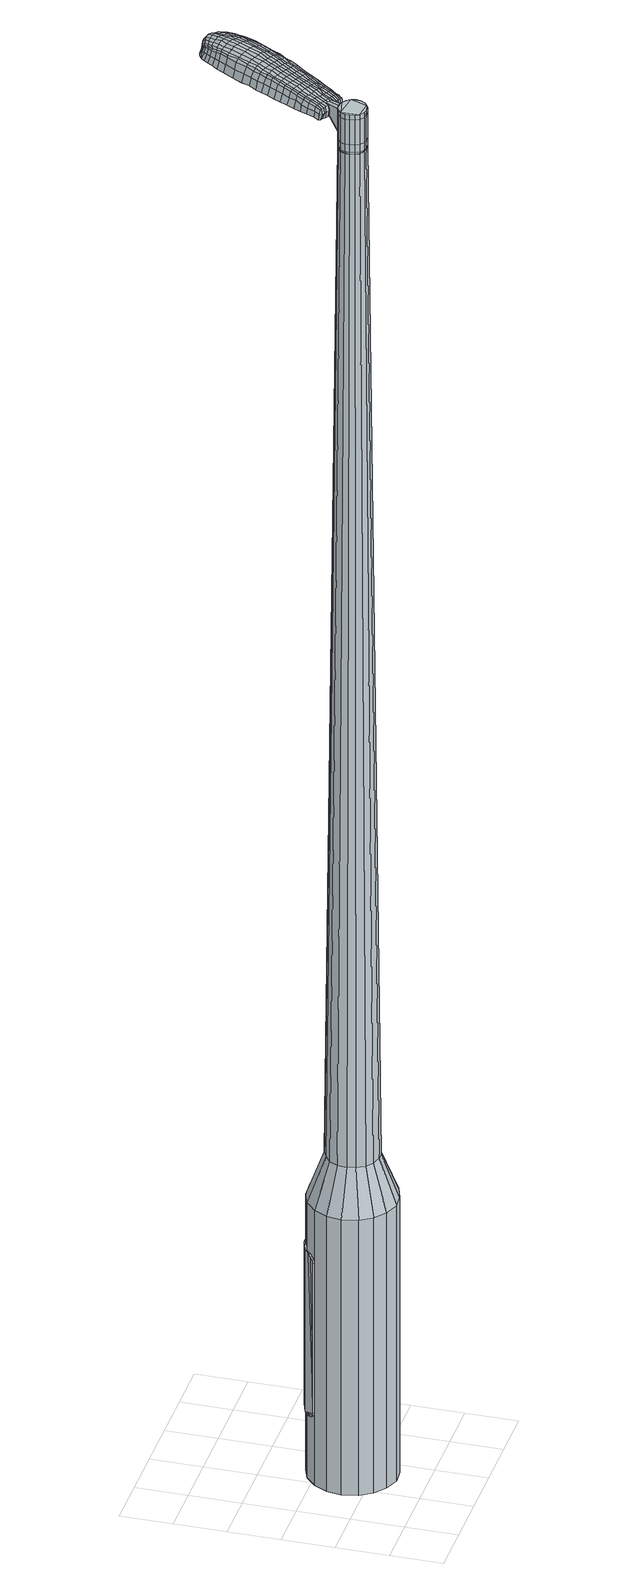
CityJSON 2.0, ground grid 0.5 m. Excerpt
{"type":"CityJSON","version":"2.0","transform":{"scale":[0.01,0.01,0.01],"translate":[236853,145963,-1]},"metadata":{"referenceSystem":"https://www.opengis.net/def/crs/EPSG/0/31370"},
"CityObjects":{
"object1":{"type":"GenericCityObject","attributes":{"cluster":559,"mean_distance_to_centroid":0.278,"new_centroid_x":236853.81,"new_centroid_y":145963.68,"mean_distance_to_camera":15.09,"H1":20.29,"H2":20.16,"Z_final":112.14,"cluster2":-1,"proj_x":236858.31,"proj_y":145966.07,"id_line":84693,"bearing_l":152.01,"distance":5.1,"orientation":"right","G_obj":62.01},"geometry":[{"type":"MultiSurface","lod":"2","boundaries":[[[0,1,2,3]],[[1,4,5,2]],[[4,6,7,5]],[[6,8,9,7]],[[8,10,11,9]],[[10,12,13,11]],[[12,14,15,13]],[[14,16,17,15]],[[16,18,19,17]],[[18,20,21,19]],[[20,22,23,21]],[[22,24,25,23]],[[24,26,27,25]],[[26,28,29,27]],[[28,30,31,29]],[[30,32,33,31]],[[32,34,35,33]],[[34,0,3,35]],[[36,37,38,39]],[[38,40,41,42]],[[41,43,42]],[[42,44,45,46]],[[45,47,46]],[[46,48,49,50]],[[49,51,50]],[[42,46,50,38]],[[50,52,39,38]],[[53,36,39]],[[2,5,7,35]],[[7,9,11,15]],[[11,13,15]],[[15,17,19,23]],[[19,21,23]],[[23,25,27,31]],[[27,29,31]],[[15,23,31,7]],[[31,33,35,7]],[[3,2,35]],[[1,0,54,55]],[[0,34,56,54]],[[34,32,57,56]],[[32,30,58,57]],[[30,28,59,58]],[[28,26,60,59]],[[26,24,61,60]],[[24,22,62,61]],[[22,20,63,62]],[[20,18,64,63]],[[18,16,65,64]],[[16,14,66,65]],[[14,12,67,66]],[[12,10,68,67]],[[10,8,69,68]],[[8,6,70,69]],[[6,4,71,70]],[[4,1,55,71]],[[55,54,72,73]],[[54,56,74,72]],[[56,57,75,74]],[[57,58,76,75]],[[58,59,77,76]],[[59,60,78,77]],[[60,61,79,78]],[[61,62,80,79]],[[62,63,81,80]],[[63,64,82,81]],[[64,65,83,82]],[[65,66,84,83]],[[66,67,85,84]],[[67,68,86,85]],[[68,69,87,86]],[[69,70,88,87]],[[70,71,89,88]],[[71,55,73,89]],[[90,91,92,73]],[[74,93,91,90]],[[75,94,93,74]],[[76,95,94,75]],[[96,97,95,76]],[[98,99,97,96]],[[79,100,99,98]],[[80,101,100,79]],[[102,103,101,80]],[[104,105,103,102]],[[83,106,105,104]],[[84,107,106,83]],[[85,108,107,84]],[[109,110,108,85]],[[111,112,110,109]],[[113,114,112,111]],[[115,116,114,113]],[[73,92,116,115]],[[117,118,119,120]],[[121,117,120,122]],[[123,121,122,124]],[[125,123,124,126]],[[127,125,126,128]],[[129,127,128,130]],[[131,129,130,132]],[[133,131,132,134]],[[135,133,134,136]],[[137,135,136,138]],[[139,137,138,140]],[[141,139,140,142]],[[143,141,142,144]],[[145,143,144,146]],[[147,145,146,148]],[[149,147,148,150]],[[72,90,73]],[[72,74,90]],[[77,96,76]],[[77,78,98,96]],[[78,79,98]],[[81,102,80]],[[81,82,104,102]],[[82,83,104]],[[86,109,85]],[[86,87,111,109]],[[87,88,113,111]],[[88,89,115,113]],[[89,73,115]],[[151,92,91]],[[152,116,92]],[[152,153,114,116]],[[153,154,112,114]],[[154,155,110,112]],[[155,108,110]],[[156,105,106]],[[156,157,103,105]],[[157,101,103]],[[158,99,100]],[[158,159,97,99]],[[159,95,97]],[[151,91,93]],[[39,52,149,160]],[[92,151,161,150]],[[53,39,160,118]],[[151,93,119,161]],[[36,53,118,117]],[[93,94,120,119]],[[37,36,117,121]],[[94,95,122,120]],[[38,37,121,123]],[[95,159,124,122]],[[40,38,123,125]],[[159,158,126,124]],[[41,40,125,127]],[[158,100,128,126]],[[43,41,127,129]],[[100,101,130,128]],[[42,43,129,131]],[[101,157,132,130]],[[44,42,131,133]],[[157,156,134,132]],[[45,44,133,135]],[[156,106,136,134]],[[47,45,135,137]],[[106,107,138,136]],[[46,47,137,139]],[[107,108,140,138]],[[48,46,139,141]],[[108,155,142,140]],[[49,48,141,143]],[[155,154,144,142]],[[51,49,143,145]],[[154,153,146,144]],[[50,51,145,147]],[[153,152,148,146]],[[52,50,147,149]],[[152,92,150,148]],[[149,150,162,163]],[[150,161,164,162]],[[161,119,165,164]],[[119,118,166,165]],[[118,160,167,166]],[[160,149,163,167]],[[168,169,170,171]],[[172,168,171,173]],[[168,172,174,175]],[[169,168,175,176]],[[177,178,179,180]],[[181,177,180,182]],[[177,181,183,184]],[[178,177,184,185]],[[186,187,188,189]],[[190,186,189,191]],[[186,190,192,193]],[[187,186,193,194]],[[195,196,197,198]],[[199,195,198,200]],[[195,199,201,202]],[[196,195,202,203]],[[204,205,206,207]],[[208,204,207,209]],[[204,208,210,211]],[[205,204,211,212]],[[213,214,215,216]],[[217,213,216,218]],[[213,217,219,220]],[[214,213,220,221]],[[222,223,224,225]],[[214,222,225,215]],[[222,214,221,226]],[[223,222,226,227]],[[228,229,230,231]],[[223,228,231,224]],[[228,223,227,232]],[[229,228,232,233]],[[234,172,173,235]],[[229,234,235,230]],[[234,229,233,236]],[[172,234,236,174]],[[237,238,239,240]],[[241,237,240,242]],[[237,241,243,244]],[[238,237,244,245]],[[246,247,248,249]],[[238,246,249,239]],[[246,238,245,250]],[[247,246,250,251]],[[252,253,254,255]],[[247,252,255,248]],[[252,247,251,256]],[[253,252,256,257]],[[258,259,260,261]],[[253,258,261,254]],[[258,253,257,262]],[[259,258,262,263]],[[264,169,176,265]],[[259,264,265,260]],[[264,259,263,266]],[[169,264,266,170]],[[267,268,269,270]],[[271,267,270,272]],[[267,271,273,274]],[[268,267,274,275]],[[276,277,278,279]],[[268,276,279,269]],[[276,268,275,280]],[[277,276,280,281]],[[282,283,284,285]],[[277,282,285,278]],[[282,277,281,286]],[[283,282,286,287]],[[288,181,182,289]],[[283,288,289,284]],[[288,283,287,290]],[[181,288,290,183]],[[291,292,293,294]],[[295,291,294,296]],[[291,295,297,298]],[[292,291,298,299]],[[300,301,302,303]],[[292,300,303,293]],[[300,292,299,304]],[[301,300,304,305]],[[306,307,308,309]],[[301,306,309,302]],[[306,301,305,310]],[[307,306,310,311]],[[312,313,314,315]],[[307,312,315,308]],[[312,307,311,316]],[[313,312,316,317]],[[318,178,185,319]],[[313,318,319,314]],[[318,313,317,320]],[[178,318,320,179]],[[321,207,206,322]],[[323,321,322,324]],[[321,323,325,326]],[[207,321,326,209]],[[327,323,324,328]],[[329,327,328,330]],[[327,329,331,332]],[[323,327,332,325]],[[333,329,330,334]],[[335,333,334,336]],[[333,335,337,338]],[[329,333,338,331]],[[339,335,336,340]],[[341,339,340,342]],[[339,341,343,344]],[[335,339,344,337]],[[345,341,342,346]],[[196,345,346,197]],[[345,196,203,347]],[[341,345,347,343]],[[348,349,194,193]],[[350,348,193,192]],[[348,350,351,352]],[[349,348,352,353]],[[354,355,353,352]],[[356,354,352,351]],[[354,356,357,358]],[[355,354,358,359]],[[360,361,359,358]],[[362,360,358,357]],[[360,362,363,364]],[[361,360,364,365]],[[366,367,365,364]],[[368,366,364,363]],[[366,368,201,199]],[[367,366,199,200]],[[369,370,371,372]],[[271,369,372,273]],[[369,271,272,373]],[[370,369,373,374]],[[375,190,191,376]],[[370,375,376,371]],[[375,370,374,377]],[[190,375,377,192]],[[378,379,380,381]],[[217,378,381,219]],[[378,217,218,382]],[[379,378,382,383]],[[384,385,386,387]],[[379,384,387,380]],[[384,379,383,388]],[[385,384,388,389]],[[390,187,194,391]],[[385,390,391,386]],[[390,385,389,392]],[[187,390,392,188]],[[393,394,395,396]],[[175,393,396,176]],[[393,175,174,397]],[[394,393,397,398]],[[399,400,401,402]],[[394,399,402,395]],[[399,394,398,403]],[[400,399,403,404]],[[405,198,197,406]],[[400,405,406,401]],[[405,400,404,407]],[[198,405,407,200]],[[408,409,410,411]],[[180,408,411,182]],[[408,180,179,412]],[[409,408,412,413]],[[414,202,201,415]],[[409,414,415,410]],[[414,409,413,416]],[[202,414,416,203]],[[417,418,419,420]],[[295,417,420,297]],[[417,295,296,421]],[[418,417,421,422]],[[423,208,209,424]],[[418,423,424,419]],[[423,418,422,425]],[[208,423,425,210]],[[426,427,428,429]],[[241,426,429,243]],[[426,241,242,430]],[[427,426,430,431]],[[432,433,434,435]],[[427,432,435,428]],[[432,427,431,436]],[[433,432,436,437]],[[438,205,212,439]],[[433,438,439,434]],[[438,433,437,440]],[[205,438,440,206]],[[441,442,431,430]],[[240,441,430,242]],[[441,240,239,443]],[[442,441,443,444]],[[445,446,437,436]],[[442,445,436,431]],[[445,442,444,447]],[[446,445,447,448]],[[449,322,206,440]],[[446,449,440,437]],[[449,446,448,450]],[[322,449,450,324]],[[451,452,453,454]],[[298,451,454,299]],[[451,298,297,420]],[[452,451,420,419]],[[455,326,325,456]],[[452,455,456,453]],[[455,452,419,424]],[[326,455,424,209]],[[457,458,444,443]],[[249,457,443,239]],[[457,249,248,459]],[[458,457,459,460]],[[461,462,448,447]],[[458,461,447,444]],[[461,458,460,463]],[[462,461,463,464]],[[465,328,324,450]],[[462,465,450,448]],[[465,462,464,466]],[[328,465,466,330]],[[467,468,469,470]],[[304,467,470,305]],[[467,304,299,454]],[[468,467,454,453]],[[471,332,331,472]],[[468,471,472,469]],[[471,468,453,456]],[[332,471,456,325]],[[473,474,460,459]],[[255,473,459,248]],[[473,255,254,475]],[[474,473,475,476]],[[477,478,464,463]],[[474,477,463,460]],[[477,474,476,479]],[[478,477,479,480]],[[481,334,330,466]],[[478,481,466,464]],[[481,478,480,482]],[[334,481,482,336]],[[483,484,485,486]],[[310,483,486,311]],[[483,310,305,470]],[[484,483,470,469]],[[487,338,337,488]],[[484,487,488,485]],[[487,484,469,472]],[[338,487,472,331]],[[489,490,476,475]],[[261,489,475,254]],[[489,261,260,491]],[[490,489,491,492]],[[493,494,480,479]],[[490,493,479,476]],[[493,490,492,495]],[[494,493,495,496]],[[497,340,336,482]],[[494,497,482,480]],[[497,494,496,498]],[[340,497,498,342]],[[499,500,501,502]],[[316,499,502,317]],[[499,316,311,486]],[[500,499,486,485]],[[503,344,343,504]],[[500,503,504,501]],[[503,500,485,488]],[[344,503,488,337]],[[505,506,492,491]],[[265,505,491,260]],[[505,265,176,396]],[[506,505,396,395]],[[507,508,496,495]],[[506,507,495,492]],[[507,506,395,402]],[[508,507,402,401]],[[509,346,342,498]],[[508,509,498,496]],[[509,508,401,406]],[[346,509,406,197]],[[510,511,413,412]],[[320,510,412,179]],[[510,320,317,502]],[[511,510,502,501]],[[512,347,203,416]],[[511,512,416,413]],[[512,511,501,504]],[[347,512,504,343]],[[513,514,374,373]],[[270,513,373,272]],[[513,270,269,515]],[[514,513,515,516]],[[517,350,192,377]],[[514,517,377,374]],[[517,514,516,518]],[[350,517,518,351]],[[519,520,521,522]],[[220,519,522,221]],[[519,220,219,381]],[[520,519,381,380]],[[523,524,525,526]],[[520,523,526,521]],[[523,520,380,387]],[[524,523,387,386]],[[527,349,353,528]],[[524,527,528,525]],[[527,524,386,391]],[[349,527,391,194]],[[529,530,516,515]],[[279,529,515,269]],[[529,279,278,531]],[[530,529,531,532]],[[533,356,351,518]],[[530,533,518,516]],[[533,530,532,534]],[[356,533,534,357]],[[535,536,537,538]],[[226,535,538,227]],[[535,226,221,522]],[[536,535,522,521]],[[539,540,541,542]],[[536,539,542,537]],[[539,536,521,526]],[[540,539,526,525]],[[543,355,359,544]],[[540,543,544,541]],[[543,540,525,528]],[[355,543,528,353]],[[545,546,532,531]],[[285,545,531,278]],[[545,285,284,547]],[[546,545,547,548]],[[549,362,357,534]],[[546,549,534,532]],[[549,546,548,550]],[[362,549,550,363]],[[551,552,553,554]],[[232,551,554,233]],[[551,232,227,538]],[[552,551,538,537]],[[555,556,557,558]],[[552,555,558,553]],[[555,552,537,542]],[[556,555,542,541]],[[559,361,365,560]],[[556,559,560,557]],[[559,556,541,544]],[[361,559,544,359]],[[561,562,548,547]],[[289,561,547,284]],[[561,289,182,411]],[[562,561,411,410]],[[563,368,363,550]],[[562,563,550,548]],[[563,562,410,415]],[[368,563,415,201]],[[564,565,398,397]],[[236,564,397,174]],[[564,236,233,554]],[[565,564,554,553]],[[566,567,404,403]],[[565,566,403,398]],[[566,565,553,558]],[[567,566,558,557]],[[568,367,200,407]],[[567,568,407,404]],[[568,567,557,560]],[[367,568,560,365]],[[569,570,571,572]],[[572,571,573,574]],[[575,573,571,576]],[[576,571,570,577]],[[578,579,580,581]],[[581,580,582,583]],[[584,582,580,585]],[[585,580,579,586]],[[587,588,589,590]],[[590,589,591,592]],[[593,591,589,594]],[[594,589,588,595]],[[596,597,598,599]],[[599,598,600,601]],[[602,600,598,603]],[[603,598,597,604]],[[605,606,607,608]],[[608,607,609,610]],[[611,609,607,612]],[[612,607,606,613]],[[614,615,616,617]],[[617,616,618,619]],[[620,618,616,621]],[[621,616,615,622]],[[623,624,625,626]],[[626,625,615,614]],[[622,615,625,627]],[[627,625,624,628]],[[629,630,631,632]],[[632,631,624,623]],[[628,624,631,633]],[[633,631,630,634]],[[574,573,635,636]],[[636,635,630,629]],[[634,630,635,637]],[[637,635,573,575]],[[638,639,640,641]],[[641,640,642,643]],[[644,642,640,645]],[[645,640,639,646]],[[647,648,649,650]],[[650,649,639,638]],[[646,639,649,651]],[[651,649,648,652]],[[653,654,655,656]],[[656,655,648,647]],[[652,648,655,657]],[[657,655,654,658]],[[659,660,661,662]],[[662,661,654,653]],[[658,654,661,663]],[[663,661,660,664]],[[577,570,665,666]],[[666,665,660,659]],[[664,660,665,667]],[[667,665,570,569]],[[668,669,670,671]],[[671,670,672,673]],[[674,672,670,675]],[[675,670,669,676]],[[677,678,679,680]],[[680,679,669,668]],[[676,669,679,681]],[[681,679,678,682]],[[683,684,685,686]],[[686,685,678,677]],[[682,678,685,687]],[[687,685,684,688]],[[583,582,689,690]],[[690,689,684,683]],[[688,684,689,691]],[[691,689,582,584]],[[692,693,694,695]],[[695,694,696,697]],[[698,696,694,699]],[[699,694,693,700]],[[701,702,703,704]],[[704,703,693,692]],[[700,693,703,705]],[[705,703,702,706]],[[707,708,709,710]],[[710,709,702,701]],[[706,702,709,711]],[[711,709,708,712]],[[713,714,715,716]],[[716,715,708,707]],[[712,708,715,717]],[[717,715,714,718]],[[586,579,719,720]],[[720,719,714,713]],[[718,714,719,721]],[[721,719,579,578]],[[605,608,722,723]],[[723,722,724,725]],[[726,724,722,727]],[[727,722,608,610]],[[725,724,728,729]],[[729,728,730,731]],[[732,730,728,733]],[[733,728,724,726]],[[731,730,734,735]],[[735,734,736,737]],[[738,736,734,739]],[[739,734,730,732]],[[737,736,740,741]],[[741,740,742,743]],[[744,742,740,745]],[[745,740,736,738]],[[743,742,746,747]],[[747,746,597,596]],[[604,597,746,748]],[[748,746,742,744]],[[595,749,750,594]],[[594,750,751,593]],[[752,751,750,753]],[[753,750,749,754]],[[754,755,756,753]],[[753,756,757,752]],[[758,757,756,759]],[[759,756,755,760]],[[760,761,762,759]],[[759,762,763,758]],[[764,763,762,765]],[[765,762,761,766]],[[766,767,768,765]],[[765,768,769,764]],[[602,769,768,600]],[[600,768,767,601]],[[770,771,772,773]],[[773,772,672,674]],[[673,672,772,774]],[[774,772,771,775]],[[592,591,776,777]],[[777,776,771,770]],[[775,771,776,778]],[[778,776,591,593]],[[779,780,781,782]],[[782,781,618,620]],[[619,618,781,783]],[[783,781,780,784]],[[785,786,787,788]],[[788,787,780,779]],[[784,780,787,789]],[[789,787,786,790]],[[595,588,791,792]],[[792,791,786,785]],[[790,786,791,793]],[[793,791,588,587]],[[794,795,796,797]],[[797,796,576,577]],[[575,576,796,798]],[[798,796,795,799]],[[800,801,802,803]],[[803,802,795,794]],[[799,795,802,804]],[[804,802,801,805]],[[596,599,806,807]],[[807,806,801,800]],[[805,801,806,808]],[[808,806,599,601]],[[809,810,811,812]],[[812,811,581,583]],[[578,581,811,813]],[[813,811,810,814]],[[602,603,815,816]],[[816,815,810,809]],[[814,810,815,817]],[[817,815,603,604]],[[818,819,820,821]],[[821,820,696,698]],[[697,696,820,822]],[[822,820,819,823]],[[610,609,824,825]],[[825,824,819,818]],[[823,819,824,826]],[[826,824,609,611]],[[827,828,829,830]],[[830,829,642,644]],[[643,642,829,831]],[[831,829,828,832]],[[833,834,835,836]],[[836,835,828,827]],[[832,828,835,837]],[[837,835,834,838]],[[613,606,839,840]],[[840,839,834,833]],[[838,834,839,841]],[[841,839,606,605]],[[832,842,843,831]],[[831,843,641,643]],[[638,641,843,844]],[[844,843,842,845]],[[838,846,847,837]],[[837,847,842,832]],[[845,842,847,848]],[[848,847,846,849]],[[605,723,850,841]],[[841,850,846,838]],[[849,846,850,851]],[[851,850,723,725]],[[852,853,854,855]],[[855,854,699,700]],[[698,699,854,821]],[[821,854,853,818]],[[726,727,856,857]],[[857,856,853,852]],[[818,853,856,825]],[[825,856,727,610]],[[845,858,844]],[[844,858,650,638]],[[647,650,858,859]],[[859,858,860]],[[849,861,862,848]],[[848,862,858,845]],[[860,858,862,863]],[[863,862,861,864]],[[725,729,865,851]],[[851,865,861,849]],[[864,861,865,866]],[[866,865,729,731]],[[867,868,869,870]],[[870,869,705,706]],[[700,705,869,855]],[[855,869,868,852]],[[732,733,871,872]],[[872,871,868,867]],[[852,868,871,857]],[[857,871,733,726]],[[860,873,874,859]],[[859,874,656,647]],[[653,656,874,875]],[[875,874,873,876]],[[864,877,878,863]],[[863,878,873,860]],[[876,873,878,879]],[[879,878,877,880]],[[731,735,881,866]],[[866,881,877,864]],[[880,877,881,882]],[[882,881,735,737]],[[883,884,885,886]],[[886,885,711,712]],[[706,711,885,870]],[[870,885,884,867]],[[738,739,887,888]],[[888,887,884,883]],[[867,884,887,872]],[[872,887,739,732]],[[876,889,890,875]],[[875,890,662,653]],[[659,662,890,891]],[[891,890,889,892]],[[880,893,894,879]],[[879,894,889,876]],[[892,889,894,895]],[[895,894,893,896]],[[737,741,897,882]],[[882,897,893,880]],[[896,893,897,898]],[[898,897,741,743]],[[899,900,901,902]],[[902,901,717,718]],[[712,717,901,886]],[[886,901,900,883]],[[744,745,903,904]],[[904,903,900,899]],[[883,900,903,888]],[[888,903,745,738]],[[892,905,906,891]],[[891,906,666,659]],[[577,666,906,797]],[[797,906,905,794]],[[896,907,908,895]],[[895,908,905,892]],[[794,905,908,803]],[[803,908,907,800]],[[743,747,909,898]],[[898,909,907,896]],[[800,907,909,807]],[[807,909,747,596]],[[814,910,911,813]],[[813,911,721,578]],[[718,721,911,902]],[[902,911,910,899]],[[604,748,912,817]],[[817,912,910,814]],[[899,910,912,904]],[[904,912,748,744]],[[775,913,914,774]],[[774,914,671,673]],[[668,671,914,915]],[[915,914,913,916]],[[593,751,917,778]],[[778,917,913,775]],[[916,913,917,918]],[[918,917,751,752]],[[919,920,921,922]],[[922,921,621,622]],[[620,621,921,782]],[[782,921,920,779]],[[923,924,925,926]],[[926,925,920,919]],[[779,920,925,788]],[[788,925,924,785]],[[754,749,927,928]],[[928,927,924,923]],[[785,924,927,792]],[[792,927,749,595]],[[916,929,930,915]],[[915,930,680,668]],[[677,680,930,931]],[[931,930,929,932]],[[752,757,933,918]],[[918,933,929,916]],[[932,929,933,934]],[[934,933,757,758]],[[935,936,937,938]],[[938,937,627,628]],[[622,627,937,922]],[[922,937,936,919]],[[939,940,941,942]],[[942,941,936,935]],[[919,936,941,926]],[[926,941,940,923]],[[760,755,943,944]],[[944,943,940,939]],[[923,940,943,928]],[[928,943,755,754]],[[932,945,946,931]],[[931,946,686,677]],[[683,686,946,947]],[[947,946,945,948]],[[758,763,949,934]],[[934,949,945,932]],[[948,945,949,950]],[[950,949,763,764]],[[951,952,953,954]],[[954,953,633,634]],[[628,633,953,938]],[[938,953,952,935]],[[955,956,957,958]],[[958,957,952,951]],[[935,952,957,942]],[[942,957,956,939]],[[766,761,959,960]],[[960,959,956,955]],[[939,956,959,944]],[[944,959,761,760]],[[948,961,962,947]],[[947,962,690,683]],[[583,690,962,812]],[[812,962,961,809]],[[764,769,963,950]],[[950,963,961,948]],[[809,961,963,816]],[[816,963,769,602]],[[799,964,965,798]],[[798,965,637,575]],[[634,637,965,954]],[[954,965,964,951]],[[805,966,967,804]],[[804,967,964,799]],[[951,964,967,958]],[[958,967,966,955]],[[601,767,968,808]],[[808,968,966,805]],[[955,966,968,960]],[[960,968,767,766]],[[569,572,171,170]],[[572,574,173,171]],[[584,585,184,183]],[[585,586,185,184]],[[587,590,189,188]],[[590,592,191,189]],[[611,612,211,210]],[[612,613,212,211]],[[614,617,216,215]],[[617,619,218,216]],[[623,626,225,224]],[[626,614,215,225]],[[629,632,231,230]],[[632,623,224,231]],[[574,636,235,173]],[[636,629,230,235]],[[644,645,244,243]],[[645,646,245,244]],[[646,651,250,245]],[[651,652,251,250]],[[652,657,256,251]],[[657,658,257,256]],[[658,663,262,257]],[[663,664,263,262]],[[664,667,266,263]],[[667,569,170,266]],[[674,675,274,273]],[[675,676,275,274]],[[676,681,280,275]],[[681,682,281,280]],[[682,687,286,281]],[[687,688,287,286]],[[688,691,290,287]],[[691,584,183,290]],[[692,695,294,293]],[[695,697,296,294]],[[701,704,303,302]],[[704,692,293,303]],[[707,710,309,308]],[[710,701,302,309]],[[713,716,315,314]],[[716,707,308,315]],[[586,720,319,185]],[[720,713,314,319]],[[770,773,372,371]],[[773,674,273,372]],[[592,777,376,191]],[[777,770,371,376]],[[619,783,382,218]],[[783,784,383,382]],[[784,789,388,383]],[[789,790,389,388]],[[790,793,392,389]],[[793,587,188,392]],[[697,822,421,296]],[[822,823,422,421]],[[823,826,425,422]],[[826,611,210,425]],[[827,830,429,428]],[[830,644,243,429]],[[833,836,435,434]],[[836,827,428,435]],[[613,840,439,212]],[[840,833,434,439]],[[969,970,971,972]],[[973,974,972,971]],[[975,976,977,978]],[[979,980,981,982]],[[970,983,984,971]],[[985,973,971,984]],[[986,975,978,987]],[[988,989,980,979]],[[983,990,991,984]],[[991,992,985,984]],[[993,986,987,994]],[[995,989,988,996]],[[990,997,998,991]],[[998,999,992,991]],[[1000,993,994,1001]],[[1002,995,996,1003]],[[1004,1005,1006,1007]],[[1008,1009,1005,1004]],[[1008,1010,1011,1009]],[[1010,1012,1013,1011]],[[1014,1015,1016,1017]],[[1018,1019,1015,1014]],[[1020,1021,1019,1018]],[[1022,1023,1021,1020]],[[1017,1006,1005,1014]],[[1014,1005,1009,1018]],[[1009,1011,1020,1018]],[[1011,1013,1022,1020]],[[978,977,974,973]],[[987,978,973,985]],[[992,994,987,985]],[[999,1001,994,992]],[[979,982,976,975]],[[988,979,975,986]],[[996,988,986,993]],[[1003,996,993,1000]],[[980,1004,1007,981]],[[989,1008,1004,980]],[[1010,1008,989,995]],[[1012,1010,995,1002]],[[1024,1025,1026,1027]],[[1026,1028,1029,1030]],[[1026,1030,1031,1032]],[[1026,1032,1027]],[[1033,1024,1027,1034]],[[1035,1034,1027,1036]],[[1037,1036,1027]],[[1038,1026,1025,1039]],[[1040,1038,1039,1041]],[[1042,1040,1041,1043]],[[1044,1042,1043,1045]],[[1046,1044,1045,1047]],[[1047,1048,1049,1050]],[[1047,1050,1051,1052]],[[1047,1052,1053,1054]],[[1053,1055,1056,1057]],[[1053,1057,1058,1059]],[[1053,1059,1054]],[[1047,1054,1046]],[[1060,1061,1025,1024]],[[1062,1063,1028,1026]],[[1064,1065,1037,1027]],[[1061,1066,1039,1025]],[[1067,1062,1026,1038]],[[1066,1068,1041,1039]],[[1069,1067,1038,1040]],[[1068,1070,1043,1041]],[[1071,1069,1040,1042]],[[1070,1072,1045,1043]],[[1073,1071,1042,1044]],[[1072,1074,1047,1045]],[[1075,1073,1044,1046]],[[1074,1076,1048,1047]],[[1077,1078,1055,1053]],[[1079,1075,1046,1054]],[[1049,1048,1076,1080]],[[1050,1049,1080,1081]],[[1051,1050,1081,1082]],[[1052,1051,1082,1083]],[[1053,1052,1083,1077]],[[1084,1060,1024,1033]],[[1085,1084,1033,1034]],[[1086,1085,1034,1035]],[[1087,1086,1035,1036]],[[1065,1087,1036,1037]],[[1029,1028,1063,1088]],[[1056,1055,1078,1089]],[[1030,1029,1088,1090]],[[1031,1030,1090,1091]],[[1032,1031,1091,1092]],[[1027,1032,1092,1064]],[[1057,1056,1089,1093]],[[1058,1057,1093,1094]],[[1059,1058,1094,1095]],[[1054,1059,1095,1079]]]}]}
},
"vertices":[
[100,107,384],[112,98,384],[112,98,96],[100,107,96],[119,86,384],[119,86,96],[122,72,384],[122,72,96],[120,57,384],[120,57,96],[113,44,384],[113,44,96],[103,34,384],[103,34,96],[89,29,384],[89,29,96],[74,28,384],[74,28,96],[60,33,384],[60,33,96],[49,42,384],[49,42,96],[41,54,384],[41,54,96],[38,69,384],[38,69,96],[40,83,384],[40,83,96],[47,96,384],[47,96,96],[58,106,384],[58,106,96],[71,111,384],[71,111,96],[86,112,384],[86,112,96],[77,83,1524],[73,81,1524],[69,78,1524],[86,82,1524],[67,74,1524],[67,70,1524],[70,61,1524],[68,65,1524],[74,58,1524],[78,57,1524],[87,59,1524],[83,57,1524],[91,62,1524],[93,66,1524],[93,75,1524],[94,71,1524],[90,79,1524],[82,83,1524],[92,92,429],[99,87,429],[84,95,429],[75,95,429],[67,91,429],[60,86,429],[56,78,429],[55,69,429],[57,61,429],[61,53,429],[68,48,429],[77,45,429],[85,45,429],[93,49,429],[100,55,429],[104,62,429],[105,71,429],[103,80,429],[86,82,1483],[90,79,1483],[82,83,1483],[77,83,1483],[73,81,1483],[69,78,1483],[67,74,1483],[67,70,1483],[68,65,1483],[70,61,1483],[74,58,1483],[78,57,1483],[83,57,1483],[87,59,1483],[91,62,1483],[93,66,1483],[94,71,1483],[93,75,1483],[86,81,1483],[86,81,1485],[90,79,1485],[82,83,1485],[77,83,1485],[73,81,1485],[70,78,1483],[70,78,1485],[68,74,1483],[68,74,1485],[67,70,1485],[68,65,1485],[71,61,1483],[71,61,1485],[74,59,1483],[74,59,1485],[78,57,1485],[83,57,1485],[87,59,1485],[90,62,1483],[90,62,1485],[92,66,1483],[92,66,1485],[93,71,1483],[93,71,1485],[92,75,1483],[92,75,1485],[77,83,1519],[82,83,1519],[82,83,1493],[77,83,1493],[73,81,1519],[73,81,1493],[69,78,1519],[69,78,1493],[67,74,1519],[67,74,1493],[67,70,1519],[67,70,1493],[68,65,1519],[68,65,1493],[70,61,1519],[70,61,1493],[74,58,1519],[74,58,1493],[78,57,1519],[78,57,1493],[83,57,1519],[83,57,1493],[87,59,1519],[87,59,1493],[91,62,1519],[91,62,1493],[93,66,1519],[93,66,1493],[94,71,1519],[94,71,1493],[93,75,1519],[93,75,1493],[90,79,1519],[90,79,1493],[86,82,1485],[93,75,1485],[94,71,1485],[93,66,1485],[91,62,1485],[74,58,1485],[70,61,1485],[67,74,1485],[69,78,1485],[86,82,1519],[86,82,1493],[98,97,1513],[98,97,1518],[95,98,1513],[92,100,1513],[92,100,1518],[95,98,1518],[147,155,1519],[144,149,1518],[146,149,1509],[149,155,1510],[151,162,1519],[153,163,1510],[150,162,1526],[145,155,1525],[142,148,1525],[113,173,1519],[110,167,1518],[111,165,1525],[114,171,1525],[117,181,1519],[118,179,1526],[116,183,1510],[113,175,1510],[109,168,1509],[163,230,1519],[166,228,1519],[167,229,1513],[164,230,1513],[159,230,1519],[159,231,1513],[158,229,1524],[162,228,1524],[166,226,1524],[128,164,1530],[125,158,1529],[128,156,1529],[131,163,1530],[133,172,1531],[136,171,1531],[129,174,1530],[125,166,1530],[122,159,1529],[91,93,1512],[93,91,1512],[94,93,1517],[91,94,1517],[88,94,1512],[89,95,1517],[88,95,1506],[91,94,1506],[94,92,1506],[174,208,1519],[173,205,1519],[174,205,1512],[175,208,1512],[174,210,1518],[176,210,1512],[173,210,1522],[173,208,1523],[171,205,1524],[171,200,1519],[169,195,1519],[170,195,1512],[173,200,1512],[169,200,1524],[167,195,1525],[166,190,1519],[163,183,1519],[164,183,1511],[168,190,1511],[165,190,1526],[161,183,1526],[157,172,1519],[159,173,1510],[155,172,1526],[109,92,1513],[113,98,1513],[111,98,1518],[108,91,1517],[106,87,1512],[105,88,1516],[107,87,1506],[110,92,1507],[114,98,1507],[117,104,1514],[121,111,1515],[119,111,1520],[115,104,1519],[118,105,1507],[122,111,1507],[125,117,1515],[128,124,1516],[127,123,1522],[123,117,1521],[126,118,1508],[130,124,1508],[132,130,1517],[136,136,1517],[134,136,1524],[131,130,1523],[134,130,1508],[138,137,1509],[140,142,1518],[138,142,1524],[142,143,1509],[143,225,1519],[141,222,1519],[142,221,1524],[144,224,1523],[144,227,1518],[145,226,1522],[144,228,1512],[142,227,1512],[140,224,1512],[138,218,1519],[135,213,1519],[136,212,1525],[139,217,1524],[137,220,1512],[134,215,1512],[132,208,1519],[128,201,1519],[129,200,1526],[133,207,1526],[131,210,1511],[127,203,1511],[122,191,1519],[123,190,1526],[122,193,1510],[82,106,1513],[85,113,1513],[85,114,1507],[82,107,1507],[80,101,1512],[80,102,1506],[81,101,1516],[83,105,1517],[86,112,1518],[88,120,1514],[92,126,1515],[91,128,1507],[88,121,1507],[89,118,1519],[92,125,1520],[95,133,1515],[98,140,1516],[97,142,1508],[94,135,1508],[96,132,1521],[99,139,1522],[101,147,1517],[104,153,1517],[103,155,1509],[100,149,1508],[102,145,1523],[105,152,1524],[107,160,1518],[106,162,1509],[108,158,1524],[94,99,1519],[96,97,1519],[97,105,1520],[100,104,1520],[95,107,1520],[91,100,1519],[101,112,1522],[103,110,1522],[104,118,1523],[107,117,1523],[102,120,1523],[98,113,1521],[108,125,1524],[110,124,1524],[111,131,1525],[114,130,1525],[108,133,1525],[105,126,1524],[115,138,1526],[117,137,1526],[118,145,1527],[121,143,1527],[115,146,1527],[112,140,1526],[122,151,1528],[124,150,1528],[119,153,1528],[161,226,1527],[164,224,1527],[157,227,1526],[155,223,1527],[159,222,1528],[162,220,1528],[156,216,1529],[159,214,1529],[152,217,1528],[149,211,1530],[152,209,1530],[156,208,1530],[149,203,1531],[152,201,1531],[145,205,1530],[141,197,1531],[145,195,1531],[148,193,1531],[139,184,1531],[142,182,1531],[135,185,1531],[146,228,1518],[149,229,1519],[149,231,1513],[146,230,1513],[146,227,1523],[149,228,1523],[154,230,1519],[154,231,1513],[153,229,1524],[174,212,1518],[174,215,1518],[173,214,1523],[173,212,1523],[176,213,1513],[175,215,1513],[173,219,1519],[171,222,1519],[171,221,1524],[172,218,1523],[174,219,1513],[172,223,1513],[169,225,1519],[168,224,1524],[170,226,1513],[144,155,1528],[142,156,1528],[139,150,1528],[140,149,1527],[148,163,1528],[147,164,1529],[140,158,1529],[137,159,1530],[134,153,1529],[136,151,1528],[144,165,1529],[142,167,1530],[134,161,1530],[131,154,1529],[139,169,1531],[115,170,1528],[118,169,1529],[121,177,1529],[119,178,1528],[112,164,1527],[114,163,1528],[121,168,1529],[125,176,1530],[118,161,1528],[80,98,1512],[82,97,1512],[83,98,1517],[81,99,1517],[80,100,1506],[82,99,1506],[85,96,1512],[86,97,1517],[85,97,1506],[104,86,1512],[102,87,1512],[103,87,1506],[105,86,1506],[104,87,1517],[102,88,1517],[100,88,1512],[98,89,1512],[99,89,1506],[101,88,1506],[100,89,1517],[98,90,1517],[95,90,1512],[96,91,1506],[96,91,1517],[106,92,1519],[105,93,1519],[110,98,1520],[109,99,1520],[103,94,1519],[101,95,1519],[107,100,1520],[104,101,1520],[98,96,1519],[102,103,1520],[84,104,1519],[86,103,1519],[89,110,1520],[87,111,1520],[88,102,1519],[92,108,1520],[114,105,1521],[113,106,1521],[118,111,1522],[116,112,1522],[110,107,1521],[108,108,1521],[114,113,1522],[112,114,1523],[106,109,1522],[109,116,1523],[90,118,1521],[92,117,1521],[95,123,1522],[93,124,1522],[95,115,1521],[98,122,1522],[122,118,1523],[120,118,1523],[125,124,1524],[124,125,1524],[118,120,1523],[115,121,1524],[122,126,1525],[119,127,1525],[113,122,1524],[116,129,1525],[97,131,1523],[99,130,1523],[102,137,1524],[100,138,1524],[102,128,1524],[105,135,1525],[129,130,1525],[128,131,1525],[133,136,1526],[131,137,1526],[125,132,1526],[123,134,1526],[129,139,1527],[126,140,1527],[120,135,1526],[124,142,1527],[103,144,1525],[105,143,1525],[108,150,1526],[106,151,1526],[108,142,1526],[111,148,1527],[137,143,1527],[135,144,1527],[133,145,1527],[130,147,1528],[127,148,1528],[109,158,1527],[111,156,1527],[115,155,1528],[145,225,1525],[148,226,1525],[143,222,1526],[146,222,1526],[152,226,1526],[150,223,1527],[172,210,1525],[172,212,1525],[170,209,1526],[171,206,1525],[171,215,1525],[169,219,1526],[167,215,1527],[169,212,1526],[167,221,1526],[165,217,1527],[140,217,1526],[143,218,1527],[137,212,1527],[140,212,1528],[147,218,1528],[144,212,1529],[169,202,1526],[168,204,1527],[165,198,1528],[166,196,1527],[167,206,1527],[165,209,1528],[161,203,1529],[164,200,1528],[162,212,1528],[159,205,1530],[134,207,1528],[136,207,1529],[130,200,1528],[132,199,1529],[141,206,1529],[137,198,1530],[163,191,1528],[162,192,1528],[158,185,1529],[160,183,1528],[161,194,1529],[158,197,1530],[154,189,1530],[156,187,1530],[155,199,1530],[151,191,1531],[125,189,1529],[127,188,1529],[131,187,1530],[154,173,1528],[153,174,1529],[150,176,1530],[148,178,1530],[145,180,1531],[144,150,1509],[142,150,1518],[145,156,1518],[147,156,1509],[150,163,1519],[152,164,1510],[148,163,1525],[144,156,1525],[140,150,1525],[113,164,1525],[112,166,1518],[115,172,1518],[116,171,1525],[119,180,1519],[120,178,1525],[118,182,1510],[114,174,1509],[111,168,1509],[166,227,1513],[165,226,1519],[162,227,1519],[163,228,1513],[159,228,1519],[159,229,1513],[158,227,1524],[162,226,1524],[164,225,1524],[128,156,1528],[125,158,1528],[129,164,1529],[131,163,1529],[133,172,1529],[136,171,1529],[130,174,1529],[126,166,1529],[122,160,1528],[95,94,1516],[94,93,1512],[92,95,1512],[92,95,1516],[89,96,1512],[90,97,1516],[89,97,1506],[92,96,1506],[95,94,1506],[172,205,1512],[171,205,1519],[172,208,1518],[173,208,1512],[172,210,1518],[174,210,1512],[171,210,1522],[171,208,1523],[169,205,1523],[169,196,1512],[167,196,1519],[169,201,1519],[171,201,1512],[168,201,1524],[165,196,1525],[163,184,1511],[161,183,1519],[164,190,1519],[166,191,1511],[163,190,1525],[159,183,1526],[155,173,1519],[157,174,1510],[154,173,1526],[110,99,1518],[111,99,1513],[107,93,1513],[106,93,1517],[104,89,1512],[104,90,1515],[106,89,1506],[109,93,1506],[113,99,1507],[118,112,1520],[119,112,1514],[115,106,1514],[114,105,1519],[117,106,1507],[121,112,1507],[125,125,1522],[127,125,1516],[123,118,1515],[121,118,1521],[125,119,1508],[129,125,1508],[133,137,1523],[134,137,1517],[131,131,1516],[129,131,1522],[133,131,1508],[136,138,1508],[138,143,1517],[136,143,1524],[140,144,1509],[143,220,1523],[142,221,1519],[144,224,1518],[145,223,1523],[145,225,1518],[146,224,1522],[145,227,1512],[143,225,1512],[142,223,1512],[137,211,1525],[136,212,1519],[140,217,1519],[140,216,1524],[139,219,1512],[136,214,1512],[130,199,1526],[130,200,1519],[133,207,1519],[134,206,1525],[133,209,1511],[129,202,1511],[124,190,1519],[125,189,1526],[124,192,1510],[87,113,1507],[87,112,1513],[84,105,1513],[84,107,1506],[82,101,1512],[82,102,1506],[83,101,1515],[85,104,1517],[88,111,1518],[93,127,1507],[93,126,1514],[90,119,1514],[90,120,1507],[91,118,1519],[94,124,1520],[99,141,1508],[100,139,1516],[97,133,1515],[96,134,1508],[97,131,1521],[100,138,1522],[105,154,1508],[106,153,1517],[103,146,1516],[102,148,1508],[104,145,1522],[107,151,1523],[109,159,1517],[108,161,1509],[110,158,1524],[94,99,1518],[97,98,1518],[98,106,1519],[100,104,1519],[95,107,1519],[92,101,1518],[101,112,1520],[104,111,1520],[105,119,1521],[107,118,1521],[102,120,1521],[99,114,1520],[108,125,1523],[111,124,1523],[112,132,1524],[114,131,1524],[109,133,1524],[105,127,1523],[115,138,1525],[118,137,1525],[119,145,1526],[121,144,1526],[116,147,1526],[112,140,1525],[122,151,1527],[125,150,1527],[119,153,1527],[163,223,1526],[161,224,1526],[157,225,1525],[155,222,1526],[159,221,1526],[162,219,1526],[159,214,1528],[156,215,1528],[152,216,1527],[149,210,1528],[152,209,1529],[155,207,1529],[152,201,1530],[149,203,1530],[145,204,1529],[141,196,1530],[145,195,1530],[148,193,1530],[142,182,1530],[139,184,1530],[136,185,1530],[149,228,1513],[149,227,1518],[147,226,1518],[146,228,1512],[147,225,1523],[149,226,1523],[154,228,1519],[154,229,1513],[154,227,1523],[171,214,1523],[172,214,1518],[172,212,1518],[171,211,1523],[174,212,1512],[173,215,1512],[169,220,1523],[170,221,1519],[171,218,1519],[170,217,1523],[172,218,1513],[170,222,1513],[168,224,1519],[167,222,1524],[168,224,1513],[138,151,1527],[142,157,1527],[143,156,1527],[139,150,1526],[147,163,1527],[146,164,1528],[133,153,1528],[137,160,1528],[140,158,1528],[136,152,1527],[144,166,1528],[141,168,1529],[134,161,1529],[131,155,1528],[139,169,1529],[122,177,1528],[118,169,1527],[117,170,1527],[121,178,1527],[114,164,1526],[115,163,1527],[122,168,1528],[126,176,1528],[119,161,1527],[84,100,1516],[83,99,1512],[82,100,1512],[83,100,1516],[82,101,1506],[83,101,1506],[86,98,1512],[87,98,1516],[86,99,1506],[104,89,1506],[103,89,1512],[104,88,1512],[105,88,1506],[104,89,1516],[103,90,1516],[100,91,1506],[99,91,1512],[101,90,1512],[102,90,1506],[101,91,1516],[99,92,1516],[97,92,1512],[97,93,1506],[97,93,1516],[105,94,1518],[106,93,1518],[109,99,1519],[109,100,1519],[101,96,1518],[103,95,1518],[107,101,1519],[105,102,1519],[99,97,1518],[102,103,1519],[89,110,1519],[86,104,1518],[85,104,1518],[88,111,1519],[89,102,1518],[92,109,1519],[113,106,1520],[117,112,1521],[116,113,1521],[108,108,1520],[111,107,1520],[114,114,1521],[112,115,1521],[106,110,1520],[109,116,1521],[96,124,1521],[92,117,1520],[91,117,1520],[95,124,1521],[95,115,1520],[99,122,1521],[120,119,1522],[121,119,1522],[125,125,1523],[124,125,1523],[115,121,1522],[118,120,1522],[122,127,1523],[119,128,1524],[113,123,1523],[117,129,1524],[102,137,1523],[99,130,1522],[98,131,1522],[101,137,1523],[102,129,1522],[105,135,1523],[127,132,1524],[128,131,1524],[132,137,1525],[131,138,1525],[123,134,1525],[125,133,1524],[129,139,1525],[126,141,1526],[120,136,1525],[124,142,1526],[109,150,1525],[105,144,1524],[104,144,1524],[107,151,1525],[109,142,1524],[112,148,1525],[135,144,1526],[136,144,1526],[130,147,1527],[132,146,1526],[127,149,1527],[112,157,1526],[111,157,1526],[115,155,1526],[148,224,1524],[146,223,1524],[144,221,1525],[146,221,1525],[152,225,1525],[150,222,1525],[169,208,1525],[170,212,1524],[170,210,1524],[169,206,1525],[166,214,1526],[168,218,1525],[169,215,1524],[168,211,1525],[166,220,1525],[164,217,1526],[143,217,1526],[141,216,1526],[138,211,1526],[140,211,1527],[148,217,1526],[144,211,1527],[164,198,1527],[167,204,1526],[167,202,1526],[165,196,1526],[161,203,1528],[164,209,1527],[166,206,1526],[163,200,1527],[161,211,1527],[158,205,1528],[137,206,1527],[135,206,1527],[131,199,1527],[133,199,1528],[141,205,1528],[137,198,1529],[158,185,1528],[161,192,1527],[162,191,1527],[158,184,1527],[153,189,1529],[157,197,1529],[160,195,1528],[156,187,1528],[155,199,1529],[151,191,1530],[128,188,1528],[126,188,1528],[131,187,1529],[152,175,1528],[153,174,1528],[147,178,1529],[150,176,1529],[145,180,1530],[105,88,1508],[100,92,1508],[116,120,1509],[123,116,1509],[127,138,1510],[134,134,1510],[146,173,1512],[154,169,1512],[145,153,1511],[137,157,1511],[154,189,1513],[160,201,1514],[168,197,1514],[162,185,1513],[94,95,1508],[109,123,1509],[119,143,1510],[138,177,1512],[129,162,1511],[146,193,1513],[152,205,1514],[88,98,1508],[102,127,1509],[111,147,1510],[129,182,1512],[121,166,1511],[144,209,1514],[138,198,1513],[82,101,1508],[95,131,1509],[104,151,1510],[121,186,1512],[113,170,1511],[137,214,1514],[130,202,1513],[166,213,1514],[167,218,1514],[173,215,1514],[173,209,1514],[159,217,1514],[161,221,1514],[151,221,1514],[155,225,1514],[144,225,1514],[148,228,1514],[167,223,1515],[165,228,1515],[166,227,1515],[171,221,1515],[163,225,1515],[164,228,1515],[159,228,1515],[164,229,1515],[155,230,1515],[163,229,1515],[55,105,334],[58,108,334],[58,108,165],[47,98,171],[55,105,165],[52,103,165],[50,101,166],[48,99,167],[47,98,169],[52,103,334],[50,101,333],[48,99,332],[47,98,331],[47,98,328],[72,113,165],[72,113,334],[86,113,165],[86,113,334],[101,109,165],[101,109,334],[113,99,165],[113,99,334],[121,87,165],[121,87,334],[122,83,334],[122,79,334],[123,76,333],[124,74,332],[124,73,331],[124,73,328],[122,83,165],[124,73,171],[124,73,169],[124,74,167],[123,76,166],[122,79,165],[57,103,334],[59,105,334],[59,105,165],[57,103,165],[49,96,171],[49,96,328],[72,110,334],[72,110,165],[86,110,334],[86,110,165],[99,106,334],[99,106,165],[110,98,334],[110,98,165],[118,86,334],[118,86,165],[119,82,334],[121,72,328],[121,72,171],[119,82,165],[120,79,334],[120,76,333],[121,74,332],[121,73,331],[54,100,334],[52,99,333],[50,97,332],[49,96,331],[54,100,165],[121,73,169],[52,99,166],[50,97,167],[49,96,169],[121,74,167],[120,76,166],[120,79,165]
]}
